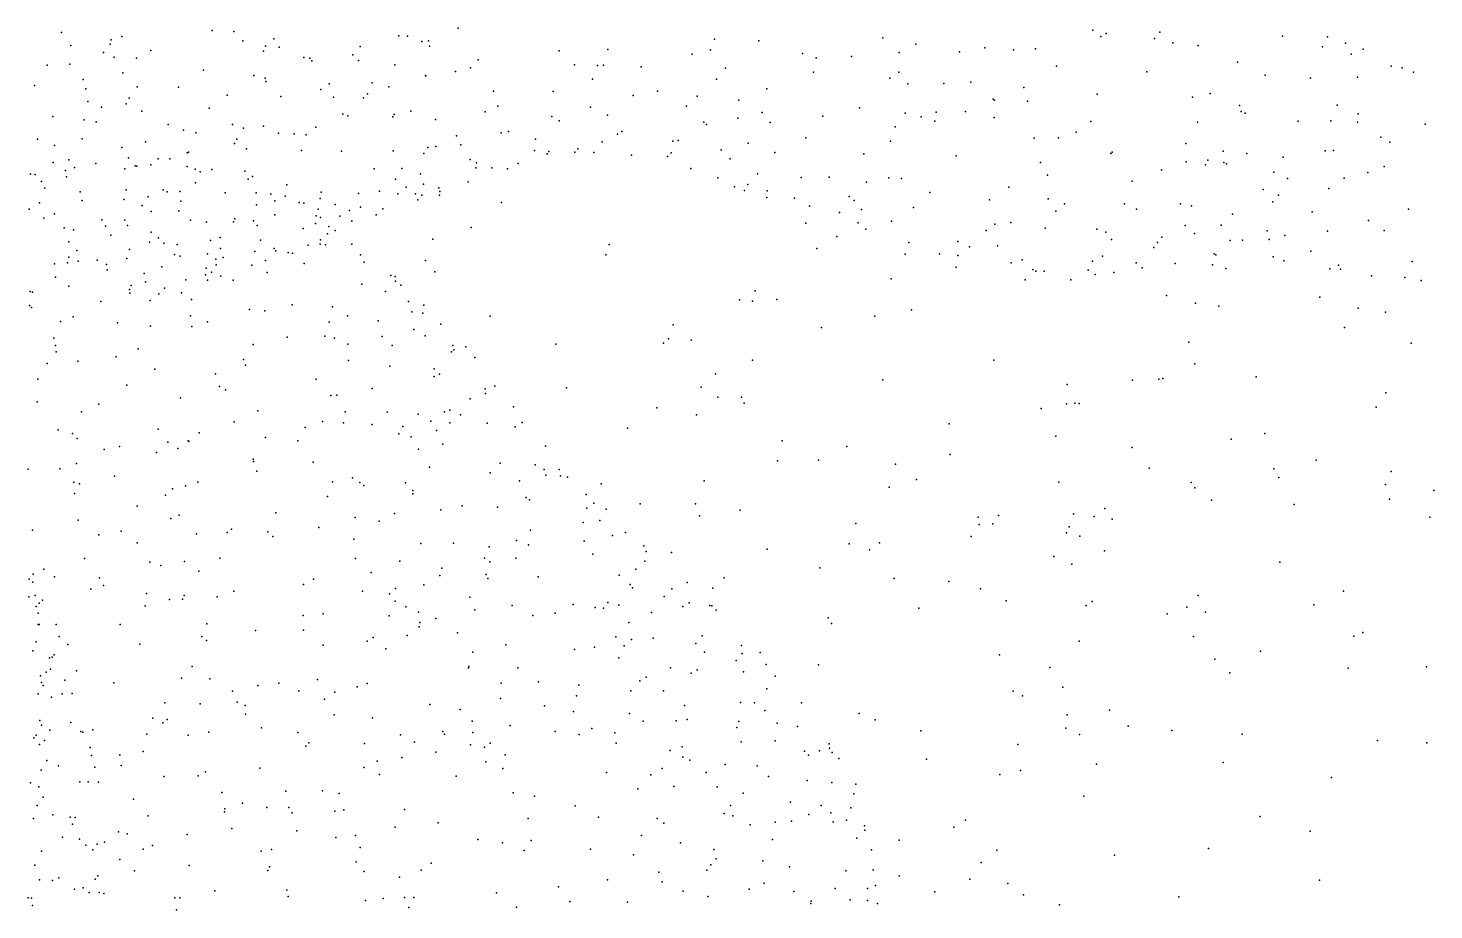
# Model space of a CAD drawing. Header units: metres. Extents: x -25 to 25, y -27.8 to 27.8.
# Drawn here: x 2.825 to 5.589, y -3.459 to -1.724 of the extents above; entities that cross this region are included whole.
import ezdxf

# ---------------------------------------------------------------- set-up
doc = ezdxf.new("R2010")
doc.units = ezdxf.units.M

msp = doc.modelspace()

# ---------------------------------------------------------------- linework, layer by layer
for p in [(2.8904, -1.7333, -13.3306), (3.0088, -1.7411, 20.2156), (3.1863, -1.7295, 17.2545), (3.229, -1.7309, -6.2051), (3.5534, -1.7394, 17.5513), (3.5705, -1.7406, -20.0167), (3.6704, -1.7245, 17.6664), (4.9187, -1.7286, -7.9969), (4.9344, -1.741, 19.7779), (4.9448, -1.7349, -8.3696), (5.0501, -1.7326, -18.1417), (5.2918, -1.7405, 18.2094), (5.3802, -1.7418, 19.5485), (2.9088, -1.7586, 20.3173), (2.9859, -1.7561, -23.0738), (2.9876, -1.7477, -21.0232), (3.0659, -1.7685, 19.9839), (3.247, -1.7495, -19.1343), (3.2911, -1.7602, -21.5218), (3.308, -1.7457, 17.3401), (3.3186, -1.762, -5.64), (3.4774, -1.7604, 17.4929), (3.599, -1.7511, -19.5978), (3.6121, -1.7497, -10.9792), (3.6141, -1.7602, -11.2639), (3.8688, -1.7691, 19.3067), (3.9646, -1.7669, 19.3503), (4.1665, -1.7675, -17.815), (4.1743, -1.7464, 19.4875), (4.2619, -1.7494, 19.5377), (4.5059, -1.7437, -2.1007), (4.5706, -1.7564, 18.2102), (4.7059, -1.7632, 18.2618), (4.7623, -1.7672, 19.7371), (4.806, -1.7652, 18.2763), (5.0401, -1.7448, 19.73), (5.0759, -1.7535, 18.2867), (5.1257, -1.7588, 19.6745), (5.37, -1.7612, -19.1739), (5.4156, -1.7542, -18.7058), (5.4502, -1.7659, -3.8077), (2.9068, -1.7955, -18.9148), (2.9726, -1.7722, -17.8564), (2.9938, -1.7815, 20.1314), (3.0379, -1.7839, 17.2054), (3.2872, -1.7696, 19.6441), (3.3671, -1.7823, -22.2834), (3.3783, -1.7835, 19.5584), (3.3823, -1.7886, 17.4286), (3.4631, -1.777, -6.9698), (3.4746, -1.7881, 19.4858), (3.5455, -1.7967, 19.4254), (3.7095, -1.7866, 17.7817), (3.8989, -1.797, -17.4287), (4.1306, -1.7756, 18.1674), (4.3479, -1.7742, 18.2082), (4.3744, -1.7829, 19.5689), (4.4439, -1.7806, 18.231), (4.5375, -1.7723, -5.2059), (4.6562, -1.7711, 19.7053), (5.2034, -1.7918, 19.5967), (5.4266, -1.7759, 18.1791), (2.8622, -1.7974, -13.9005), (3.0106, -1.8123, -13.0474), (3.1695, -1.8073, 19.7191), (3.2683, -1.8176, -5.8537), (3.2909, -1.8229, 17.3726), (3.6061, -1.8179, -5.2194), (3.6067, -1.8185, 17.6867), (3.6652, -1.81, 19.3217), (3.6944, -1.8024, -10.6676), (3.9446, -1.7981, 18.087), (3.956, -1.7977, -7.3278), (4.0302, -1.8005, 18.1723), (4.1959, -1.8034, 18.2437), (4.3692, -1.8115, -9.7701), (4.5191, -1.8229, 18.3071), (4.5371, -1.8113, -9.5041), (4.8473, -1.7992, 19.6915), (5.025, -1.8104, 19.6428), (5.2574, -1.8169, 18.2819), (5.3469, -1.8233, -19.4132), (5.4392, -1.8208, -19.618), (5.5054, -1.7992, 19.4538), (5.5271, -1.8028, -1.6114), (5.549, -1.8115, 18.1629), (2.837, -1.8375, 20.1063), (2.9331, -1.8257, 20.031), (2.9382, -1.8442, 19.9215), (3.0393, -1.8402, -14.2491), (3.1202, -1.8409, 17.2753), (3.2923, -1.8293, -12.6107), (3.4004, -1.8456, 19.4768), (3.4167, -1.834, -21.7435), (3.501, -1.8323, 17.5801), (3.5342, -1.8403, -11.5947), (3.7399, -1.8488, 19.2425), (3.8574, -1.8491, 18.1179), (3.9347, -1.8249, 19.2622), (4.0621, -1.8486, -10.1304), (4.1784, -1.825, 19.4015), (4.2772, -1.8442, 18.3512), (4.5547, -1.8339, 19.6028), (4.6253, -1.8334, 18.3282), (4.6789, -1.8309, 19.6391), (4.7831, -1.8413, 18.3605), (2.9417, -1.8691, -28.418), (2.969, -1.8801, -20.8382), (3.0175, -1.8735, -28.1301), (3.0234, -1.8622, 19.7276), (3.2158, -1.8564, 19.5874), (3.3216, -1.8592, 19.5121), (3.4252, -1.8607, 17.5217), (3.4841, -1.8617, -19.2861), (3.4922, -1.8537, 19.393), (3.7482, -1.878, 17.9695), (3.9307, -1.8799, 19.1418), (4.0147, -1.8572, 18.3072), (4.1194, -1.8779, 18.4443), (4.1401, -1.8582, 19.3224), (4.2221, -1.8662, -9.9576), (4.7227, -1.8645, -7.703), (4.725, -1.8663, -3.5951), (4.7902, -1.8685, -5.3517), (4.9274, -1.8548, 18.385), (5.1148, -1.8602, 18.3713), (5.1496, -1.8531, -5.5458), (5.2069, -1.877, 19.5032), (5.3995, -1.8761, -18.5257), (2.8729, -1.8984, 19.7618), (2.935, -1.9049, 19.6866), (3.0483, -1.8882, 17.2602), (3.1808, -1.8822, 17.3279), (3.4438, -1.8937, -5.4479), (3.4533, -1.8971, -22.1076), (3.5417, -1.8989, 19.2899), (3.5442, -1.8943, 17.6947), (3.5772, -1.8882, -14.8725), (3.6255, -1.9043, 19.2032), (3.7237, -1.889, 19.1632), (3.8547, -1.8983, 19.056), (3.8692, -1.9069, 18.2991), (3.9643, -1.8955, 18.3867), (4.2203, -1.9015, -2.8397), (4.2682, -1.8905, 18.4563), (4.3878, -1.8975, 18.4442), (4.4595, -1.8811, 19.5206), (4.5498, -1.8917, -7.5784), (4.5812, -1.8988, 19.5457), (4.6081, -1.9074, 18.4302), (4.6104, -1.8902, -8.9721), (4.6682, -1.8887, -1.8802), (4.7247, -1.9006, 18.4167), (5.2104, -1.8883, -1.5952), (5.2183, -1.8919, 18.3586), (5.3226, -1.9077, 18.3199), (5.3868, -1.9068, 19.4027), (5.4406, -1.8929, 18.2576), (2.9583, -1.9089, 17.2365), (3.1002, -1.914, -18.9406), (3.1302, -1.9252, -22.9682), (3.1544, -1.9307, -12.8009), (3.2264, -1.9144, -14.974), (3.2483, -1.9212, -20.4387), (3.2875, -1.9175, 17.4489), (3.3169, -1.9314, 19.4054), (3.3478, -1.9326, -22.4548), (3.3717, -1.9347, 17.5567), (3.3904, -1.9192, -11.7819), (3.7549, -1.9303, 18.1215), (3.7694, -1.9281, 19.051), (3.984, -1.9335, 18.4998), (3.9925, -1.9276, 19.0645), (4.1534, -1.9097, 18.5223), (4.1587, -1.9142, -7.388), (4.2841, -1.9104, 19.3767), (4.5299, -1.919, -9.2002), (4.8857, -1.9293, -1.7011), (4.9148, -1.9083, 19.5692), (5.1244, -1.9097, 19.5093), (5.4392, -1.9098, -18.1033), (5.5725, -1.9136, -19.9127), (2.8427, -1.9429, 19.6718), (2.8761, -1.9557, 17.2567), (2.9311, -1.9425, 19.5943), (3.0085, -1.9597, 17.2922), (3.0556, -1.9482, 19.5285), (3.2304, -1.9513, -14.543), (3.2351, -1.9432, 19.443), (3.2542, -1.962, -12.3441), (3.6107, -1.9593, 17.8956), (3.6262, -1.9573, -10.8296), (3.6673, -1.9363, 19.1077), (3.6753, -1.9544, 18.0043), (3.8225, -1.9432, 18.9394), (3.9057, -1.9623, 18.8729), (3.9537, -1.9485, 18.983), (4.0926, -1.9467, 19.1057), (4.1033, -1.9454, 18.6037), (4.2406, -1.9509, -5.1166), (4.3542, -1.9406, -3.2414), (4.5208, -1.947, 19.4797), (4.8031, -1.9411, -18.0873), (4.8509, -1.9404, 18.466), (5.1013, -1.9513, -8.0165), (5.4848, -1.9389, 19.3608), (5.5025, -1.9486, 18.2882), (2.8737, -1.989, -17.9418), (2.9048, -1.9836, -27.4266), (2.9579, -1.9907, 24.3567), (3.0217, -1.98, -27.7157), (3.0806, -1.9819, 24.3682), (3.1031, -1.9817, -17.6845), (3.1373, -1.97, 19.4488), (3.1402, -1.9688, -21.197), (3.3622, -1.9655, -6.5545), (3.4407, -1.9663, 19.2706), (3.5427, -1.9662, 19.1311), (3.603, -1.9709, -20.1352), (3.694, -1.9831, 18.9562), (3.7063, -1.9896, -19.6697), (3.8207, -1.9651, -5.1739), (3.8455, -1.9718, 18.6386), (3.8488, -1.9676, 18.5525), (3.8995, -1.9686, 18.7834), (3.9374, -1.9695, 18.655), (4.011, -1.9745, 18.7481), (4.0821, -1.9769, 18.955), (4.0891, -1.9702, -17.5569), (4.1873, -1.964, 19.2091), (4.2052, -1.9814, 18.6494), (4.2929, -1.9692, 19.3021), (4.4682, -1.9718, 18.5224), (4.6501, -1.9759, 18.5059), (4.8154, -1.9892, 19.4886), (4.9542, -1.971, 19.4983), (4.9568, -1.9687, 18.4894), (5.102, -1.9876, 19.4371), (5.1449, -1.9845, -19.4186), (5.1749, -1.9669, -19.6339), (5.176, -1.9887, -19.1471), (5.2214, -1.9714, 18.459), (5.2927, -1.9787, -3.7237), (5.3753, -1.9658, 19.3432), (5.3921, -1.9651, 18.3451), (2.8292, -2.0121, 24.3577), (2.8381, -2.0127, -28.6466), (2.8983, -2.0048, 19.4887), (2.8997, -2.0174, 24.2055), (2.9159, -1.999, 24.4828), (3.0148, -2.0014, 24.5523), (3.0353, -1.9952, 19.4479), (3.0383, -1.9961, 24.1913), (3.0661, -1.9938, 17.3618), (3.1373, -1.9966, 19.3685), (3.1531, -2.0023, 24.5111), (3.1631, -2.0072, 17.4383), (3.1859, -2.0028, 24.239), (3.2507, -2.0057, 24.3276), (3.2657, -2.0163, 19.2802), (3.5053, -2.0015, 17.8077), (3.5596, -2.0006, 19.0489), (3.5962, -2.0115, 18.9651), (3.7053, -1.9992, 18.2162), (3.7365, -1.9991, 18.353), (3.7674, -2.0016, 18.6084), (3.7882, -1.9911, 18.715), (4.128, -2.0006, 18.8694), (4.259, -2.0112, 19.2035), (4.345, -2.0183, 18.6659), (4.3997, -2.0175, 19.3038), (4.8294, -2.0137, -8.4811), (5.0535, -2.0036, 18.5192), (5.14, -1.9934, 18.5062), (5.1817, -1.9914, 19.403), (5.2748, -2.0079, -18.66), (5.4597, -2.0089, -1.4967), (5.4913, -1.9971, -5.4961), (2.851, -2.0262, -14.123), (2.8576, -2.0396, 17.3246), (3.0171, -2.0425, 19.3108), (3.0904, -2.0428, 24.689), (3.1537, -2.029, 24.5945), (3.2574, -2.0217, 17.5386), (3.3333, -2.0326, 17.6457), (3.5157, -2.0452, 18.8922), (3.5472, -2.0219, 17.9569), (3.5682, -2.0373, -11.4497), (3.6023, -2.0314, -6.986), (3.6326, -2.0388, 18.7432), (3.6342, -2.0457, 18.2906), (3.6903, -2.0267, 18.6725), (4.1812, -2.0188, 18.9973), (4.2141, -2.0366, -2.6291), (4.2335, -2.0442, -3.0059), (4.2403, -2.0324, 18.7915), (4.2778, -2.0449, 19.0866), (4.4735, -2.0278, 18.5999), (4.5173, -2.0191, -3.4168), (4.5425, -2.0207, -5.2239), (4.7531, -2.0376, 19.4356), (4.9958, -2.0258, 19.4265), (5.2534, -2.0421, 18.5301), (5.3015, -2.0202, 19.3131), (5.3827, -2.0403, 18.4513), (5.413, -2.0197, 19.2872), (2.847, -2.068, 24.6522), (2.9268, -2.0466, 24.0808), (2.9307, -2.0638, 19.3046), (3.0125, -2.0617, 24.7178), (3.0488, -2.0732, 19.2006), (3.0606, -2.0567, -27.9996), (3.098, -2.0464, 19.2668), (3.1231, -2.0462, -20.5864), (3.1251, -2.0653, 24.0143), (3.2121, -2.0485, 24.0901), (3.2729, -2.0484, 24.15), (3.2737, -2.0721, -22.8183), (3.3018, -2.0515, 24.5342), (3.3098, -2.0646, 19.0611), (3.3303, -2.0552, 24.2489), (3.3573, -2.0674, 24.404), (3.3668, -2.0691, 17.7603), (3.3987, -2.06, 19.0344), (3.4006, -2.0475, -21.6636), (3.4287, -2.0716, 17.8896), (3.4743, -2.0499, 18.9689), (3.5519, -2.0503, 18.0571), (3.5866, -2.0503, 18.1408), (3.591, -2.0621, 18.5675), (3.5987, -2.0532, -11.2), (3.6339, -2.0531, 18.4243), (3.7557, -2.0678, -7.1355), (4.2777, -2.0578, 18.9704), (4.3318, -2.059, 18.7911), (4.4392, -2.0559, -9.5068), (4.4491, -2.0635, 18.7131), (4.5977, -2.0481, 19.3617), (4.7154, -2.0626, 18.5943), (4.8306, -2.0603, 19.4011), (4.8627, -2.0701, 18.6), (4.9806, -2.0703, 18.5984), (5.0909, -2.0702, 18.5933), (5.2726, -2.0666, -19.9795), (5.284, -2.0533, -18.4107), (2.8265, -2.081, 24.04), (2.8551, -2.0985, 19.2272), (2.8764, -2.0902, -13.0393), (3.0663, -2.0853, 19.1166), (3.1212, -2.0839, 17.4953), (3.2309, -2.0999, 23.9893), (3.3099, -2.0922, 24.0765), (3.3912, -2.094, 18.7361), (3.3952, -2.0806, 18.8808), (3.3996, -2.097, 24.486), (3.4379, -2.0943, 18.6379), (3.4569, -2.0832, 17.991), (3.4783, -2.0766, 18.7442), (3.5088, -2.0921, 18.368), (3.5219, -2.0803, 18.4923), (4.3614, -2.0749, 19.0914), (4.4205, -2.0876, 18.8128), (4.4639, -2.0815, -17.8815), (4.5658, -2.0772, 18.6802), (4.8461, -2.0844, -7.668), (5.0046, -2.0808, -3.6534), (5.1126, -2.0742, 19.3217), (5.1936, -2.0906, 19.2692), (5.3499, -2.0861, 19.213), (5.5395, -2.0808, 19.2162), (2.8952, -2.1177, 23.9556), (2.914, -2.1216, 17.4303), (2.9695, -2.1016, 19.0859), (2.9764, -2.1144, 23.9336), (3.0149, -2.1027, 17.4427), (3.0201, -2.1131, 19.0071), (3.0663, -2.1258, 18.9022), (3.1441, -2.1027, 18.967), (3.1752, -2.1066, 17.5901), (3.2285, -2.1059, 24.7407), (3.2676, -2.1036, 17.6956), (3.2753, -2.1126, 18.7835), (3.3652, -2.1189, 17.9362), (3.3899, -2.1089, -17.4542), (3.4161, -2.115, 18.555), (3.4287, -2.1227, -22.3528), (3.461, -2.1045, -21.861), (3.6958, -2.1167, -17.3357), (4.3542, -2.1081, -9.7925), (4.4572, -2.1076, -8.9994), (4.4724, -2.1203, 18.882), (4.5229, -2.1043, 18.765), (4.7091, -2.1224, -5.3132), (4.726, -2.1103, 18.6823), (4.7571, -2.1069, 19.3294), (4.8248, -2.118, 18.6863), (4.9264, -2.1204, 18.6808), (4.944, -2.126, 19.3054), (5.1005, -2.1129, -19.8361), (5.1189, -2.1288, 18.703), (5.1709, -2.1121, -7.73), (5.2615, -2.1235, 18.6401), (5.3804, -2.1243, 19.1388), (5.4607, -2.1029, 19.1804), (5.4917, -2.1225, 18.5144), (2.9043, -2.1452, 19.015), (2.9872, -2.1316, 24.8048), (3.063, -2.1459, 18.7759), (3.0812, -2.1371, 24.8209), (3.0915, -2.1474, 17.5775), (3.1176, -2.1504, 18.7018), (3.1833, -2.1427, -12.6131), (3.2023, -2.1366, 18.7429), (3.2817, -2.1418, 17.827), (3.3754, -2.1514, 18.3382), (3.3987, -2.1498, 24.0572), (3.3995, -2.1413, 18.1449), (3.4094, -2.151, 24.635), (3.4133, -2.129, 18.4468), (3.4612, -2.1497, 24.1929), (3.6207, -2.1399, -19.3588), (3.9672, -2.1502, -5.1796), (4.415, -2.1344, -2.0932), (4.5569, -2.1462, 19.1244), (4.6528, -2.1442, 19.2387), (4.6759, -2.1549, 18.7735), (4.7313, -2.1528, -1.7599), (4.9555, -2.1402, -1.6109), (5.0387, -2.1564, 19.2302), (5.0458, -2.1464, -18.0937), (5.0546, -2.1356, -5.5198), (5.1887, -2.1424, -8.0982), (5.2128, -2.1415, 19.1752), (5.2653, -2.1402, -1.4307), (5.2963, -2.1325, 19.145), (2.9045, -2.1751, 23.8472), (2.9203, -2.1619, 18.86), (2.9228, -2.1832, 17.5152), (2.9601, -2.1813, 18.6214), (3.0189, -2.1778, 24.8702), (3.0242, -2.1604, 23.8358), (3.1125, -2.1701, 18.5836), (3.1233, -2.1733, 17.6671), (3.1775, -2.1689, -14.5481), (3.1935, -2.1789, -12.3926), (3.2029, -2.1578, 18.6131), (3.2082, -2.176, 17.7966), (3.2703, -2.1641, -20.4911), (3.2911, -2.1817, 18.1515), (3.3082, -2.1583, 18.4418), (3.3119, -2.1625, 18.0057), (3.3358, -2.166, 18.225), (3.3448, -2.167, -5.9789), (3.478, -2.1705, 24.5609), (3.6063, -2.1815, -5.3784), (3.9605, -2.1707, -17.3807), (4.376, -2.1581, -9.19), (4.5497, -2.1691, 19.0033), (4.6171, -2.1685, 18.8908), (4.6529, -2.1718, 19.1485), (4.7795, -2.1807, 19.1988), (4.918, -2.1831, 19.2212), (4.9374, -2.1729, 18.7655), (5.1575, -2.1689, 19.1167), (5.1603, -2.1709, 18.7732), (5.2732, -2.1744, 19.0651), (5.2941, -2.1823, 18.9581), (5.3474, -2.1633, 18.7136), (5.5465, -2.1839, 19.0504), (2.8762, -2.1882, 18.7232), (2.9017, -2.1862, 24.8429), (2.9787, -2.1893, -28.3985), (2.9802, -2.1998, -27.3665), (3.0529, -2.2076, -12.8381), (3.0873, -2.194, 18.4494), (3.1732, -2.2098, 17.8882), (3.1745, -2.1966, 18.3791), (3.1854, -2.2046, 18.2945), (3.1943, -2.1903, -12.1825), (3.2644, -2.191, 23.8375), (3.2945, -2.2051, 24.8247), (3.3677, -2.1878, 24.741), (3.4855, -2.1851, 24.1181), (3.5376, -2.2114, -6.7555), (3.6243, -2.2039, -10.9568), (4.65, -2.1951, 19.0377), (4.7582, -2.186, 18.8111), (4.8009, -2.1994, -18.0043), (4.8063, -2.2025, 18.896), (4.8228, -2.2026, 19.1089), (4.9095, -2.2008, 19.1384), (4.9229, -2.2093, -8.3348), (4.9596, -2.2056, 18.8972), (5.0037, -2.1866, 19.1283), (5.0154, -2.196, -19.2766), (5.0806, -2.1879, 18.8366), (5.1538, -2.1903, 18.9108), (5.1801, -2.1972, 19.0199), (5.3848, -2.1978, 18.8188), (5.4017, -2.1906, 18.9666), (5.4059, -2.199, -3.7785), (5.4667, -2.2116, 18.8373), (2.8782, -2.2148, 18.4407), (2.9047, -2.2325, 23.7779), (3.0237, -2.2389, 18.1805), (3.0275, -2.2306, 17.7219), (3.0555, -2.2237, 18.2689), (3.0929, -2.2363, 17.9572), (3.1348, -2.22, 18.2044), (3.1771, -2.2202, 23.787), (3.2035, -2.2125, 18.0935), (3.2281, -2.2206, 24.883), (3.4807, -2.2282, 23.9978), (3.5463, -2.2133, 24.414), (3.5473, -2.2226, 24.4989), (3.5578, -2.2304, 24.2336), (4.5221, -2.2177, -8.7686), (4.7855, -2.22, 19.0205), (4.8751, -2.2196, 19.0441), (5.5323, -2.2155, 18.7536), (5.5647, -2.2208, 18.9092), (2.8288, -2.2426, 24.8857), (2.8331, -2.2441, 18.2456), (2.9675, -2.2624, 17.932), (3.0244, -2.2463, 17.8448), (3.0643, -2.2602, 23.7257), (3.0816, -2.2475, -17.6427), (3.1263, -2.2452, 24.9274), (3.146, -2.2586, -23.1051), (3.5275, -2.2427, 24.6312), (3.5728, -2.2627, 24.1514), (4.2239, -2.2589, -7.3811), (4.2491, -2.2618, -2.324), (4.2547, -2.2411, -17.5712), (4.2973, -2.2582, -9.3731), (5.0637, -2.2506, -19.0488), (5.1208, -2.2654, -18.6396), (5.3653, -2.2539, -1.2305), (2.8275, -2.2702, 17.844), (2.8314, -2.274, 23.7464), (2.9134, -2.2925, 23.711), (3.1438, -2.2905, -20.6183), (3.2599, -2.2782, 23.7379), (3.2904, -2.281, 24.9149), (3.344, -2.2691, -22.6795), (3.4233, -2.2726, 24.7992), (3.4529, -2.2904, -17.3501), (3.5791, -2.2824, -11.4131), (3.6006, -2.2854, 24.5256), (3.6025, -2.2694, 24.3503), (3.7336, -2.2911, -10.6827), (4.49, -2.291, -3.4963), (4.5617, -2.2791, -1.8899), (5.1666, -2.2718, -20.0643), (5.4402, -2.2754, -5.5156), (5.4943, -2.2835, -8.0449), (2.8882, -2.3015, 24.9537), (3.0005, -2.3046, 23.6822), (3.0653, -2.311, -28.2164), (3.1468, -2.3116, -21.1699), (3.177, -2.3023, 23.6979), (3.4164, -2.3032, -5.6888), (3.513, -2.3007, -19.1907), (3.5832, -2.3177, 24.684), (3.6365, -2.3067, 24.2453), (4.0935, -2.3082, -2.7888), (4.3851, -2.3133, -5.2395), (5.4136, -2.3136, -20.2184), (2.8748, -2.3345, -14.2107), (2.8783, -2.3491, 23.6561), (3.2672, -2.3468, 24.9835), (3.3342, -2.3324, 23.7303), (3.4078, -2.3304, 24.8752), (3.4274, -2.3345, -22.4316), (3.4531, -2.3464, 23.7969), (3.5207, -2.3311, 23.8973), (3.5402, -2.3491, 24.7738), (3.6056, -2.3299, 24.0291), (3.66, -2.3487, -20.0523), (3.8622, -2.3464, -7.1338), (4.0745, -2.3446, -14.8808), (4.0841, -2.336, -5.2281), (4.1287, -2.3388, -3.1803), (5.1073, -2.3424, -1.3567), (5.5446, -2.3444, -16.8223), (2.8796, -2.3613, -27.1335), (2.9978, -2.3711, -14.9606), (3.0409, -2.3558, 23.6201), (3.2482, -2.3768, -18.9569), (3.657, -2.3613, 24.5731), (3.6619, -2.3574, 24.1286), (3.6857, -2.3519, -6.9368), (3.7034, -2.3723, -19.6953), (4.2491, -2.3776, -9.7349), (2.8617, -2.3843, 25.005), (2.922, -2.38, -23.3362), (3.0735, -2.3955, -20.8881), (3.1929, -2.4044, 23.6058), (3.2523, -2.3877, -17.4223), (3.4547, -2.3784, -6.3351), (3.5359, -2.3898, 23.8323), (3.6233, -2.3951, -19.3871), (4.1767, -2.4047, -10.0772), (4.7237, -2.3781, -1.7345), (5.1191, -2.3849, -8.176), (2.8433, -2.4151, 23.6109), (3.0188, -2.4273, 25.0535), (3.2006, -2.4298, -14.9092), (3.3911, -2.415, -11.7217), (3.6233, -2.4099, 23.9428), (3.6334, -2.4056, 24.7134), (3.7422, -2.4292, 24.2206), (3.8834, -2.432, -10.4878), (4.1481, -2.431, -2.4449), (4.5059, -2.4167, -17.6149), (4.868, -2.4255, -8.3223), (4.9968, -2.4169, -19.9447), (5.0486, -2.4149, -18.4769), (5.0563, -2.4137, -7.5858), (5.24, -2.4109, -5.5342), (2.8421, -2.4599, 25.0479), (3.1242, -2.4521, 23.5589), (3.2129, -2.4363, 25.0383), (3.4199, -2.4475, 23.6778), (3.4315, -2.4466, -22.1108), (3.5015, -2.4334, 24.8881), (3.6941, -2.4538, 24.6484), (3.7235, -2.4343, 24.5288), (3.7241, -2.4435, 24.0762), (4.1809, -2.4503, -3.3992), (4.2277, -2.4505, -9.2061), (5.4946, -2.4419, -0.8748), (2.9293, -2.4793, 25.0602), (2.9639, -2.4642, 23.5494), (3.2766, -2.4778, 23.568), (3.4482, -2.4796, -5.9215), (3.5304, -2.4804, -20.2242), (3.5917, -2.4838, -17.2131), (3.6434, -2.4793, 23.868), (3.6538, -2.4764, -6.7691), (3.6746, -2.4857, -19.8856), (3.7789, -2.4694, 24.3596), (4.0614, -2.4718, -7.253), (4.1392, -2.4852, -9.5899), (4.2331, -2.4626, -17.4391), (4.8173, -2.4726, -17.7986), (4.8671, -2.464, -19.6163), (4.8833, -2.4622, -3.6586), (4.8917, -2.4632, -19.3341), (5.4762, -2.4702, -16.5345), (2.8839, -2.5146, -13.0248), (3.0805, -2.5135, -27.388), (3.2299, -2.4991, -21.4421), (3.3694, -2.5102, -21.8855), (3.4038, -2.4985, -14.6782), (3.4448, -2.5008, 24.9741), (3.5015, -2.5041, 23.6894), (3.5615, -2.5084, 24.8836), (3.6166, -2.4976, -11.1258), (3.6538, -2.501, -10.9026), (3.7275, -2.5021, 23.9722), (3.7826, -2.5091, 24.0769), (3.7962, -2.5005, 24.4448), (4.0031, -2.5119, -2.8099), (4.6362, -2.5033, -3.6537), (2.9116, -2.5223, 23.5131), (2.9207, -2.5319, -28.536), (3.0996, -2.5392, 23.4883), (3.1396, -2.5365, -21.206), (3.1406, -2.5377, -12.691), (3.1609, -2.5209, -27.9676), (3.2915, -2.53, -20.4829), (3.3549, -2.5364, -22.7979), (3.5535, -2.523, -11.5426), (3.578, -2.5285, -5.6126), (3.6276, -2.5161, 24.8126), (3.6405, -2.5432, -14.816), (4.3075, -2.5367, -3.5529), (4.846, -2.5271, -5.4345), (5.191, -2.5333, -0.9871), (5.2566, -2.5223, -8.0604), (2.9744, -2.5534, 25.1035), (3.004, -2.5479, 23.4795), (3.077, -2.5596, 25.106), (3.1192, -2.5516, -28.1872), (3.5922, -2.5527, 23.733), (3.842, -2.5468, 24.3145), (4.4346, -2.548, -5.3415), (4.6383, -2.5632, -17.5158), (4.9962, -2.5494, -18.8253), (2.8249, -2.5923, 25.1296), (2.8871, -2.5917, -27.0756), (2.9194, -2.5812, -14.1888), (3.2672, -2.5726, -23.0202), (3.2677, -2.5773, 25.0877), (3.2741, -2.5965, -12.0526), (3.385, -2.5787, 23.5432), (3.6139, -2.5882, -6.4232), (3.753, -2.5808, 23.8899), (3.8218, -2.5838, 24.0061), (3.8398, -2.5928, 24.5267), (3.8691, -2.5932, 24.387), (4.2984, -2.5758, -8.9755), (4.3789, -2.5747, -14.9227), (4.5303, -2.5826, -1.8692), (5.0292, -2.5901, -20.067), (5.2746, -2.5913, -16.9461), (5.358, -2.5745, -7.5569), (5.5054, -2.5971, -5.5148), (2.9146, -2.6179, 23.4489), (2.9254, -2.621, -23.3985), (2.9943, -2.6059, -17.5382), (3.134, -2.6252, 25.1157), (3.1583, -2.6176, -27.5738), (3.4233, -2.6172, -11.7939), (3.4627, -2.6091, 25.0173), (3.4772, -2.6183, 23.5498), (3.4846, -2.6242, -19.2137), (3.5665, -2.619, 24.9381), (3.733, -2.5996, 23.8082), (3.7909, -2.615, -6.8835), (3.8427, -2.6044, -5.4481), (3.8718, -2.6052, 24.0875), (3.8851, -2.6081, 24.1822), (3.9515, -2.621, -9.7711), (4.1541, -2.6151, -5.3739), (4.572, -2.6127, -15.2058), (4.8518, -2.6181, -1.4318), (5.112, -2.6184, -5.4819), (5.2843, -2.609, -3.6727), (5.494, -2.6222, -3.7319), (2.916, -2.64, 25.1459), (3.0944, -2.6437, 23.421), (3.1084, -2.631, -17.3163), (3.4135, -2.6462, 23.4855), (3.581, -2.6411, -6.1029), (3.5812, -2.6342, -5.8272), (3.8044, -2.648, 24.6934), (3.8109, -2.6525, 23.8097), (3.9221, -2.6421, -10.4209), (4.5181, -2.628, -8.6536), (5.119, -2.6291, -7.5676), (5.1522, -2.653, -17.1935), (5.5019, -2.6511, -17.256), (5.5894, -2.6343, -0.6833), (3.0393, -2.6653, 25.1558), (3.312, -2.6779, 25.0949), (3.5449, -2.6792, 23.524), (3.6362, -2.6723, 24.9026), (3.678, -2.6643, 23.6201), (3.748, -2.6672, 24.7661), (3.9231, -2.669, 23.9983), (3.9374, -2.6594, 24.1278), (3.9612, -2.6711, 24.2511), (4.0285, -2.6603, -2.5679), (4.1369, -2.6602, -2.3465), (4.2248, -2.6727, -7.2825), (4.8805, -2.6802, -19.2508), (4.9422, -2.6699, -15.3409), (5.3149, -2.6619, -20.3), (2.9227, -2.6927, 23.3905), (3.1052, -2.6891, -21.0125), (3.1219, -2.683, -20.7147), (3.3961, -2.7073, 23.4197), (3.4677, -2.6876, -17.108), (3.5149, -2.6944, 25.0047), (3.916, -2.697, 23.888), (3.9492, -2.6931, 24.4384), (4.1449, -2.6838, -3.5213), (4.4525, -2.6993, -7.3822), (4.6928, -2.6864, -8.3968), (4.6948, -2.701, -5.4352), (4.722, -2.6999, -1.5997), (4.7333, -2.6834, -7.5128), (4.8718, -2.7057, -17.311), (4.9212, -2.6851, -17.5212), (4.9567, -2.6904, -1.1133), (5.5813, -2.6867, -16.4039), (2.8333, -2.7124, 11.5928), (2.9634, -2.7215, -18.8795), (3.0077, -2.7143, 23.3623), (3.1559, -2.7195, 25.1452), (3.2162, -2.7169, -12.2691), (3.2248, -2.7105, -27.7803), (3.2958, -2.7153, 23.4001), (3.3057, -2.7245, -14.4247), (3.4653, -2.7297, -22.259), (3.7852, -2.7327, 23.6095), (3.8125, -2.7123, -14.7397), (3.918, -2.7337, 23.7905), (3.9736, -2.7227, 23.9556), (3.9992, -2.7166, 24.3207), (4.6793, -2.7248, -3.7132), (4.867, -2.7174, -19.8208), (4.8933, -2.7239, -18.2487), (3.0391, -2.7373, -12.8056), (3.5972, -2.7386, 23.4707), (3.6614, -2.7379, -19.6767), (3.7313, -2.7449, 23.5357), (3.8084, -2.7414, -10.5739), (3.9353, -2.7596, 24.5719), (4.0356, -2.7432, 24.1569), (4.0403, -2.754, 24.0492), (4.0899, -2.7563, -5.5347), (4.2784, -2.7496, -2.0587), (4.4391, -2.7389, -5.4491), (4.4794, -2.7512, -15.0262), (4.4987, -2.7375, -17.3301), (4.8419, -2.764, -19.5049), (4.9417, -2.7527, -18.8894), (2.8552, -2.7891, 25.2908), (2.9354, -2.7678, -12.9927), (3.0639, -2.7753, 23.3101), (3.0858, -2.782, -17.1504), (3.1324, -2.7738, -12.5501), (3.2016, -2.7676, -23.1789), (3.4681, -2.768, -22.5795), (3.5555, -2.7732, 25.0009), (3.6382, -2.7871, 23.4031), (3.7223, -2.7674, 24.855), (3.7324, -2.7747, -5.9053), (3.7837, -2.7673, 24.7885), (4.0197, -2.7889, 23.8481), (4.0376, -2.7735, 24.3954), (4.3818, -2.7863, -3.667), (4.8776, -2.7795, -17.9951), (5.2861, -2.775, -7.5628), (2.8265, -2.8089, 11.8357), (2.8337, -2.8143, 23.2513), (2.8345, -2.7989, 11.5281), (2.8766, -2.804, -28.6556), (2.9646, -2.8064, 25.2547), (3.1604, -2.793, 23.3028), (3.3664, -2.8191, -21.9164), (3.3858, -2.8084, 23.3034), (3.4993, -2.7958, 23.3476), (3.603, -2.8197, 23.331), (3.634, -2.8014, 24.9509), (3.7254, -2.7994, 23.4105), (3.7289, -2.8077, -15.03), (3.8276, -2.8039, 23.4919), (3.9872, -2.8011, 23.7482), (4.0086, -2.8194, -9.1704), (4.121, -2.8152, 24.1841), (4.1936, -2.806, -14.8295), (4.5281, -2.8071, -8.5135), (4.6353, -2.8134, -15.3109), (2.8257, -2.8436, 13.5422), (2.8386, -2.8409, 13.3049), (2.9479, -2.8283, -14.024), (2.9729, -2.821, 23.2544), (3.0571, -2.8368, -27.2904), (3.1282, -2.8478, 23.2302), (3.1312, -2.8411, -21.3143), (3.1964, -2.8436, -28.2723), (3.2291, -2.8324, 23.262), (3.4823, -2.8321, 25.07), (3.5352, -2.8378, 23.2806), (3.5471, -2.8273, -19.2626), (3.6932, -2.8443, 23.2774), (4.0129, -2.8255, 24.546), (4.0755, -2.8431, 24.4903), (4.0908, -2.8278, 23.8753), (4.171, -2.8263, -8.9976), (4.698, -2.8274, -17.1686), (5.1258, -2.8406, -3.7134), (5.4114, -2.8325, -3.6909), (2.8404, -2.8624, 25.358), (2.8462, -2.8559, 11.5901), (2.8525, -2.8499, -13.226), (3.0544, -2.8613, -23.3909), (3.1024, -2.849, 25.214), (3.5461, -2.852, -11.6932), (3.5672, -2.863, -11.346), (3.5925, -2.8733, -11.0681), (3.7032, -2.869, -9.5901), (3.7765, -2.8605, 24.8471), (3.8966, -2.8587, -3.2141), (3.9399, -2.8642, 23.4171), (3.9562, -2.8657, 24.6756), (3.9645, -2.8543, -15.1061), (3.9861, -2.8598, 23.53), (4.0506, -2.8746, 23.6195), (4.1124, -2.8625, 23.7851), (4.1244, -2.8552, 24.3934), (4.1655, -2.8607, 24.0377), (4.1695, -2.8611, 24.2605), (4.1777, -2.8698, 24.137), (4.5766, -2.8658, -1.6735), (4.7483, -2.8511, -1.4194), (4.9053, -2.8605, -7.5222), (4.9171, -2.8527, -5.4466), (5.1032, -2.8635, -20.2607), (5.1401, -2.8739, -16.8052), (5.3536, -2.8589, -7.8174), (2.8441, -2.8757, 11.6913), (2.8444, -2.8981, 11.7729), (2.8461, -2.8977, 13.6139), (2.8798, -2.8978, 13.5072), (3.0056, -2.8977, 25.2757), (3.1762, -2.8969, -27.5282), (3.3655, -2.88, -22.9272), (3.4045, -2.8771, 23.1972), (3.5348, -2.8811, -17.0127), (3.5935, -2.9027, -14.5165), (3.5949, -2.8942, 23.1704), (3.6267, -2.886, -9.8916), (3.8175, -2.8802, -10.3702), (3.8614, -2.8759, 23.3058), (4.0061, -2.8941, -17.185), (4.3982, -2.8846, -8.73), (4.4046, -2.8962, -17.2185), (5.0648, -2.8768, -7.8821), (2.8859, -2.9215, 13.2362), (3.166, -2.9216, 23.1479), (3.1753, -2.9292, -20.7457), (3.2717, -2.91, -12.1983), (3.3659, -2.9088, -19.0279), (3.4915, -2.9307, 25.0794), (3.5029, -2.9232, -22.3905), (3.5701, -2.9196, 25.0355), (3.6688, -2.9141, -10.1223), (3.9803, -2.9221, -14.7469), (4.0114, -2.9271, -5.8485), (4.054, -2.9246, 23.4717), (4.1503, -2.9201, 23.7041), (4.892, -2.9306, -20.0168), (5.1167, -2.9212, -0.8519), (5.4321, -2.9208, -16.9737), (5.4499, -2.9138, -0.5907), (2.8341, -2.9495, 11.4614), (2.8402, -2.9318, 13.07), (2.8757, -2.9577, 13.1522), (2.9024, -2.9374, -27.106), (3.0442, -2.9363, 23.1192), (3.4051, -2.9387, 25.1119), (3.5282, -2.9458, 23.1095), (3.6993, -2.9526, -19.6762), (3.7639, -2.9382, 24.9021), (3.8994, -2.9469, 24.7899), (3.9388, -2.9423, 23.2444), (3.9971, -2.9399, 23.3398), (4.1375, -2.9351, 23.6107), (4.155, -2.9524, -2.1076), (4.2279, -2.9391, -7.0839), (4.2289, -2.9549, 24.3884), (4.2646, -2.9531, 24.1189), (4.735, -2.9577, -5.4533), (5.2484, -2.9504, -17.2791), (2.8668, -2.9632, 23.0605), (2.8688, -2.9857, -17.4604), (2.8721, -2.9623, -17.6907), (3.1472, -2.9803, -15.0604), (3.6908, -2.983, 24.9755), (3.6911, -2.9807, 23.0627), (3.7875, -2.9831, 23.0948), (3.9863, -2.9637, 24.7281), (4.0878, -2.9829, 23.387), (4.2172, -2.969, 24.4728), (4.2762, -2.9769, 23.9807), (4.3792, -2.9771, -1.799), (4.8339, -2.9823, -1.2217), (5.1587, -2.9662, -20.5276), (5.4211, -2.984, -20.682), (5.5746, -2.9811, -7.6315), (2.8488, -2.9992, 11.6997), (2.8511, -3.0121, 11.7981), (2.8601, -2.9919, 13.7179), (2.8965, -3.0074, -16.9378), (2.9196, -2.9892, 13.4254), (2.9934, -3.0124, 23.029), (3.1265, -3.0035, -28.4909), (3.182, -3.0046, 25.2398), (3.3177, -3.0132, -20.4576), (3.3936, -3.0063, -15.0769), (3.7546, -3.0136, -10.5727), (3.8282, -3.0105, 24.8815), (4.0279, -3.0086, 23.2417), (4.0398, -3.0014, -6.7484), (4.1288, -2.9937, 24.6098), (4.1404, -2.9871, 23.4846), (4.2314, -2.9913, 23.7272), (4.2937, -2.9995, 24.3241), (5.1881, -2.9933, -7.7003), (2.8441, -3.0342, 11.5477), (2.8543, -3.0177, 13.0386), (2.8707, -3.0408, 25.463), (2.8912, -3.0341, 13.6506), (2.9113, -3.0336, 13.1885), (3.2264, -3.0288, 23.0417), (3.2763, -3.0181, 25.1979), (3.3569, -3.0286, 23.0333), (3.4277, -3.0309, -11.9969), (3.4715, -3.0204, 23.0279), (3.4915, -3.0142, 25.0918), (3.9032, -3.0385, 24.8352), (3.9079, -3.017, 23.104), (4.01, -3.0282, -2.5343), (4.0743, -3.0285, 24.6975), (4.2776, -3.0244, 23.8037), (4.7621, -3.0292, -19.5385), (4.7802, -3.0383, -19.822), (4.8593, -3.0211, -18.3351), (3.0936, -3.0519, 25.2906), (3.1628, -3.0542, -20.9858), (3.2355, -3.0504, -23.2378), (3.2511, -3.0575, -14.1555), (3.4076, -3.045, -14.3591), (3.6147, -3.0555, -10.9132), (3.6744, -3.0651, 25.0017), (3.7533, -3.0438, 24.9411), (3.84, -3.0576, 23.0397), (4.1153, -3.0574, 23.2894), (4.2256, -3.0512, 24.5438), (4.2534, -3.0521, 23.666), (4.2732, -3.0674, -3.6001), (4.3459, -3.0521, 24.0877), (4.9514, -3.0663, -20.4787), (2.8473, -3.0868, 11.8512), (2.8508, -3.0959, 11.607), (2.9086, -3.0904, 13.1091), (3.0695, -3.0819, -27.3458), (3.0894, -3.0913, -16.8364), (3.0981, -3.085, -12.4086), (3.2519, -3.0743, -21.6426), (3.4262, -3.0755, 25.1209), (3.5016, -3.0817, -9.8873), (3.6978, -3.0882, 22.9629), (3.8974, -3.0693, -3.0497), (4.0076, -3.0729, 23.1354), (4.0345, -3.0882, 24.7669), (4.0991, -3.0874, 23.2096), (4.121, -3.0845, -5.9728), (4.2223, -3.089, 23.4798), (4.2979, -3.0917, 23.7339), (4.4592, -3.0731, -5.5676), (4.4902, -3.0857, -17.0328), (4.8684, -3.0758, -18.7758), (2.8357, -3.1206, 12.005), (2.8405, -3.1155, 13.8483), (2.8674, -3.106, 13.0047), (2.9281, -3.1083, 13.6228), (2.9323, -3.1099, -13.3474), (2.9518, -3.1051, 13.3273), (3.0583, -3.1138, -13.7801), (3.139, -3.1156, 22.9587), (3.1801, -3.1098, -27.5508), (3.2834, -3.1014, 22.9785), (3.355, -3.1103, 25.1719), (3.5571, -3.1152, -11.1069), (3.6399, -3.1086, -14.6079), (3.6433, -3.1135, -20.0152), (3.6995, -3.1107, -19.2613), (3.7725, -3.0968, -15.0473), (3.861, -3.1086, 24.8869), (3.9081, -3.1144, 23.0144), (3.9332, -3.1025, -2.83), (3.9782, -3.111, -9.0092), (4.2182, -3.1003, -17.0482), (4.3379, -3.0986, -8.5275), (4.5804, -3.1073, -8.0837), (4.8655, -3.1017, -17.9207), (4.8925, -3.1144, -7.797), (4.9884, -3.0979, -7.5368), (5.0741, -3.1066, -3.7466), (5.2123, -3.1138, -20.8158), (2.8469, -3.134, 25.5188), (2.8564, -3.1263, 11.7706), (2.9468, -3.1397, 13.2295), (3.0505, -3.148, -18.806), (3.3708, -3.1374, 22.9413), (3.3766, -3.1308, -21.9147), (3.4861, -3.132, -20.2729), (3.5845, -3.1295, 22.9326), (3.6265, -3.1488, -10.3157), (3.6943, -3.1344, -16.9186), (3.7221, -3.1393, -9.3426), (3.7331, -3.1312, 24.9715), (3.981, -3.1316, -16.9569), (4.0871, -3.1459, -6.3891), (4.1106, -3.1386, -3.4327), (4.2267, -3.1288, 24.6062), (4.2941, -3.127, 23.6493), (4.3514, -3.1471, 23.7934), (4.3808, -3.1466, 23.9122), (4.3999, -3.1325, 24.2239), (4.4005, -3.141, 24.0259), (4.4059, -3.1499, -8.2906), (4.7708, -3.1343, -3.7195), (5.4784, -3.126, -0.4656), (5.5757, -3.1305, -20.862), (2.8611, -3.1653, -23.6914), (2.8845, -3.1757, 22.8812), (2.9489, -3.1556, -15.1329), (2.9558, -3.1786, 13.5592), (3.0047, -3.1546, 22.915), (3.0075, -3.1752, -28.6529), (3.4849, -3.1791, 25.1065), (3.5111, -3.1666, -11.8508), (3.5594, -3.1596, 25.0719), (3.725, -3.168, -14.806), (3.7628, -3.154, 22.9326), (4.1122, -3.1588, 24.7432), (4.1259, -3.1648, -8.8044), (4.1957, -3.1734, 24.6797), (4.2581, -3.1759, -5.8108), (4.3593, -3.1548, 24.4276), (4.4189, -3.1614, 24.1416), (4.5915, -3.1626, -1.5381), (4.926, -3.1727, -17.706), (5.1747, -3.1697, -17.3412), (2.85, -3.1847, 11.6605), (2.9259, -3.2072, 13.7236), (3.0916, -3.197, 25.3378), (3.1591, -3.1958, -21.3975), (3.1737, -3.1876, 25.2882), (3.28, -3.1808, 22.918), (3.5158, -3.1927, 22.8874), (3.6663, -3.1962, 22.8799), (3.758, -3.1811, -19.747), (3.9624, -3.1894, 24.8485), (4.0496, -3.1936, 24.8028), (4.0715, -3.181, 23.0866), (4.1584, -3.1891, 23.1669), (4.2805, -3.1969, 23.4112), (4.3568, -3.2046, 24.5024), (4.7356, -3.1933, -7.4475), (4.7766, -3.1854, -19.1183), (5.3883, -3.1986, -5.5134), (2.829, -3.2094, 12.8894), (2.8453, -3.2174, 11.8985), (2.9427, -3.2077, 13.6369), (2.9628, -3.2079, 13.3999), (3.2057, -3.2283, 22.8849), (3.3315, -3.2258, -16.8109), (3.4034, -3.2253, 25.1573), (3.436, -3.2304, -20.4531), (3.7783, -3.2289, 22.8873), (4.0236, -3.2214, 23.016), (4.0947, -3.2163, -2.1116), (4.1795, -3.2172, -6.5981), (4.2309, -3.2298, 23.257), (4.4052, -3.2086, 23.8311), (4.4485, -3.2311, 24.0022), (4.4528, -3.2123, 24.2286), (2.8425, -3.2543, 11.5943), (2.8538, -3.2376, 11.805), (3.0318, -3.2414, 25.4016), (3.2115, -3.2604, -12.2544), (3.2462, -3.2495, -14.3385), (3.2942, -3.2578, 22.8759), (3.3372, -3.2578, 25.2041), (3.4454, -3.2624, -11.4417), (3.5647, -3.2618, 22.8558), (3.8205, -3.2355, -19.5354), (3.9004, -3.2545, 22.9137), (4.2059, -3.2539, 24.7054), (4.3241, -3.2472, -1.7429), (4.3842, -3.2539, 23.7102), (4.4426, -3.2589, -16.8618), (4.9012, -3.2355, -1.1003), (2.835, -3.2795, 11.9987), (2.8729, -3.2723, 22.8301), (2.9069, -3.2767, 25.5119), (2.9173, -3.2775, -13.0923), (3.0604, -3.2745, 22.8545), (3.2109, -3.2664, 25.2824), (3.3438, -3.2685, -20.6749), (3.4276, -3.2654, 22.86), (3.6308, -3.288, -10.7954), (3.8081, -3.2793, -9.1572), (3.9461, -3.2772, 24.8737), (4.0615, -3.2794, 24.8146), (4.0747, -3.2885, -16.7832), (4.1933, -3.2697, 23.1624), (4.2106, -3.2742, -6.0096), (4.294, -3.2866, 24.6155), (4.3257, -3.2849, 23.4877), (4.3599, -3.2716, 23.6157), (4.4031, -3.2687, 24.4473), (4.4081, -3.286, -6.9504), (4.4338, -3.2831, 24.3593), (4.668, -3.2826, -19.3907), (5.2475, -3.2755, -0.635), (2.8921, -3.3161, -27.1902), (2.9118, -3.2905, 13.0567), (3.0022, -3.3061, -23.5774), (3.0194, -3.3095, -13.5859), (3.1373, -3.3109, -15.1845), (3.2251, -3.299, -28.4154), (3.3528, -3.3039, -14.5377), (3.4299, -3.317, -22.0755), (3.4682, -3.3131, -11.6764), (3.5464, -3.2969, 25.0815), (4.0307, -3.3129, -2.9855), (4.2446, -3.292, -8.4216), (4.4693, -3.2943, 24.1085), (4.4704, -3.3027, 24.2496), (4.6453, -3.2966, -19.7277), (5.3462, -3.3048, -3.7659), (2.8508, -3.3437, 11.8003), (2.9256, -3.3201, 13.7417), (2.9377, -3.3322, 13.1493), (2.9519, -3.341, 13.6204), (2.9603, -3.33, 13.273), (2.9749, -3.3262, 25.4661), (3.0507, -3.3401, 25.4065), (3.0691, -3.3329, -27.4522), (3.2828, -3.344, -27.9968), (3.3032, -3.3403, -23.0789), (3.4776, -3.3368, -22.6308), (3.7093, -3.3207, 22.8389), (3.7577, -3.3275, 24.9739), (3.8001, -3.3426, -16.7123), (3.8138, -3.3228, 22.8635), (3.9303, -3.3399, 22.9028), (4.1073, -3.3274, 23.039), (4.173, -3.3407, 24.7496), (4.2888, -3.3211, 23.3216), (4.4543, -3.3181, 23.914), (4.4833, -3.341, -3.5529), (4.5377, -3.3224, -7.2564), (4.7297, -3.3416, -18.9033), (5.1463, -3.3388, -20.976), (2.8377, -3.3713, 11.6831), (3.0052, -3.3601, 22.8155), (3.1415, -3.3721, 22.8215), (3.4695, -3.3648, 25.1181), (3.6172, -3.3677, 22.8215), (4.0152, -3.351, 22.9585), (4.1673, -3.3708, -3.2704), (4.1775, -3.359, 23.1061), (4.2698, -3.3629, 23.2401), (4.6989, -3.3661, -20.379), (4.961, -3.3518, -20.8677), (2.8472, -3.4004, 12.9143), (2.885, -3.3961, 13.002), (2.9567, -3.3987, 13.5507), (2.9613, -3.3927, 13.3868), (3.0336, -3.3825, -13.8792), (3.2958, -3.382, 22.824), (3.2993, -3.3746, -21.8535), (3.4852, -3.3836, -9.7805), (3.5549, -3.3952, -14.8913), (3.5975, -3.3813, 25.0592), (3.9638, -3.4004, 24.8734), (4.0653, -3.3855, -2.3067), (4.1592, -3.3815, -1.961), (4.3218, -3.3744, -3.4145), (4.4325, -3.3827, 23.7265), (4.4864, -3.3807, 24.1292), (4.5379, -3.3924, -7.7552), (4.6769, -3.3989, -19.1307), (5.3643, -3.4007, -0.4936), (2.8724, -3.4016, 13.8393), (2.9156, -3.4188, 13.0828), (2.9329, -3.4163, 22.7906), (2.9448, -3.4253, 25.4968), (2.9645, -3.4251, -12.6629), (2.9732, -3.4269, -13.3746), (3.1919, -3.4217, 25.3153), (3.3332, -3.4205, 25.2205), (3.7456, -3.4259, 22.8154), (3.868, -3.4143, -19.3175), (4.0714, -3.4043, -16.6038), (4.113, -3.4225, 23.0045), (4.2426, -3.4187, 24.7084), (4.2721, -3.4065, -8.2402), (4.3304, -3.4234, 23.3658), (4.4117, -3.4174, 23.5999), (4.4755, -3.4172, -5.6918), (4.4913, -3.4115, 24.2167), (4.608, -3.4241, -19.9583), (4.7516, -3.4074, -18.2363), (2.8245, -3.4354, 11.9021), (2.8314, -3.4362, 11.7787), (2.8333, -3.451, 22.7749), (3.1133, -3.4355, -14.2997), (3.1227, -3.4354, -23.4022), (3.3361, -3.4329, -16.6594), (3.488, -3.4408, 22.7974), (3.523, -3.437, -10.1445), (3.5647, -3.4353, -10.9849), (3.573, -3.4548, -18.8565), (3.5829, -3.435, -16.6534), (3.7852, -3.4539, 24.9587), (3.8898, -3.4429, 24.9031), (4.0032, -3.4444, 22.9219), (4.1617, -3.4331, 24.7753), (4.364, -3.4469, -8.0272), (4.3647, -3.442, -16.6071), (4.4412, -3.4398, 24.447), (4.4755, -3.4411, 23.891), (4.4949, -3.4466, 24.0418), (4.7823, -3.4296, -16.7701), (4.853, -3.4492, -1.2508), (5.0876, -3.4338, -17.4887), (3.1164, -3.4594, 22.7905)]:
    msp.add_point(p)

doc.saveas('drawing.dxf')
